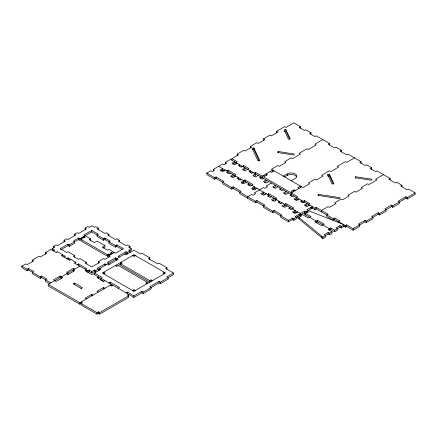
<?xml version="1.0" encoding="UTF-8"?>
<svg xmlns="http://www.w3.org/2000/svg" width="437" height="437" viewBox="0 0 437 437"><rect width="100%" height="100%" fill="white"/><g stroke="black" fill="none" stroke-linecap="round" stroke-linejoin="round"><path stroke-width="0.66" d="M45.585 253.99L45.585 252.466L50.861 249.423L56.16 252.482M278.112 151.502L277.626 152.54L293.839 155.048L294.32 154.01L278.112 151.502L278.112 152.513M318.376 194.334L317.89 195.377L339.505 198.72L339.991 197.682L318.376 194.334L318.376 195.35M355.729 176.723L355.248 177.766L371.461 180.273L371.942 179.23L355.729 176.723L355.729 178.247M53.522 247.91L53.522 246.392L56.16 244.867L57.476 245.627L65.386 241.06L64.07 240.301L64.07 241.825M64.07 240.301L66.708 238.777L68.025 239.536L75.94 234.969L74.618 234.21L74.618 235.734M74.618 234.21L77.256 232.686L78.573 233.451L86.488 228.879L85.166 228.119L85.166 229.643M85.166 228.119L87.804 226.595L89.126 227.36L91.759 225.836L94.397 227.36L95.714 226.595L98.352 228.119L98.352 229.643M49.687 283.766L45.585 281.395L45.585 279.871L46.901 279.112L41.63 276.064L40.308 276.829L28.443 269.973L27.127 270.738L21.85 267.69L21.85 266.171L25.805 263.888L27.127 264.647L33.72 260.84L32.398 260.081L32.398 261.599M32.398 260.081L38.991 256.273L40.308 257.032L46.901 253.225L45.585 252.466M52.205 250.199L52.205 248.675L54.838 247.151L53.522 246.392M53.522 250.958L54.838 250.199L52.205 248.675M114.177 252.482L107.584 256.29L81.211 241.06L81.211 238.018L82.533 238.777L79.895 240.301L78.573 239.536L69.346 244.867L68.025 244.108L60.115 248.675L66.708 252.482L68.025 251.717L74.618 255.525L74.618 257.049M122.311 249.56L116.816 246.392L115.494 247.151L108.9 243.343L108.9 241.825L110.222 241.06L104.946 238.018L103.629 238.777L91.759 231.927L79.895 238.777L78.573 238.018L73.301 241.06L74.618 241.825L74.618 243.343L69.346 246.392L68.025 245.627L60.677 249.871M103.367 248.063L104.946 247.151L104.946 245.627L102.307 247.151L107.584 250.199L108.9 249.434L115.494 253.242L123.409 248.675L116.816 244.867L115.494 245.627L104.946 239.536L103.629 240.301L97.036 236.493L97.036 234.969L98.352 234.21L91.759 230.403L83.849 234.969L90.443 238.777L90.443 240.301M21.85 266.171L27.127 269.214L28.443 268.455L33.72 271.497L32.398 272.262L32.398 273.781L40.308 278.347L41.63 277.588L50.861 282.919M56.133 252.466L57.476 251.717M98.352 228.119L97.036 228.879L104.951 233.445L106.267 232.686L108.9 234.21L108.9 235.734M83.849 238.018L85.166 237.253L83.849 236.493L83.849 238.018L82.533 237.253M90.443 238.777L89.126 239.536L94.397 242.584L97.036 241.06L104.946 245.627M237.138 155.605L237.138 154.081L243.731 150.273L245.053 151.038L251.646 147.231L250.325 146.471L250.325 147.99M250.325 146.471L256.918 142.664L258.234 143.423L264.827 139.616L263.511 138.857L263.511 140.381M263.511 138.857L270.104 135.049L271.421 135.814L278.014 132.007L276.697 131.242L276.697 132.766M276.697 131.242L284.607 126.675L285.929 127.44L293.839 122.868L300.432 126.675L300.432 128.199M307.025 212.699L307.025 211.18L308.342 211.94L307.025 212.699L304.387 211.18L295.155 216.506L296.477 217.271L296.477 218.79L293.839 220.314L292.522 219.554L288.562 221.838L280.652 217.271L280.652 215.747L281.974 214.988L274.059 210.416L272.743 211.18L256.918 202.041L255.601 202.806L239.776 193.667L239.776 192.149L241.093 191.384L233.183 186.817L231.867 187.577L216.042 178.443L214.725 179.203L206.81 174.636L206.81 173.112L210.765 170.829L212.087 171.594L214.725 170.069L213.403 169.31L213.403 170.829M213.403 169.31L222.635 163.979L223.952 164.738L226.59 163.22L225.273 162.455L225.273 163.979M225.273 162.455L230.545 159.412L303.07 201.282L304.387 200.523L309.664 203.566L308.342 204.325L308.342 205.849M231.867 160.171L231.867 158.653L238.46 154.845L237.138 154.081M64.07 257.049L65.386 256.29L57.455 251.707M66.708 258.573L68.025 257.808L75.94 262.375L74.618 263.14M108.9 234.21L107.584 234.969L115.494 239.536L116.816 238.777L119.454 240.301L119.454 241.825M74.618 255.525L73.301 256.29L78.573 259.332L79.895 258.573L86.488 262.375L86.488 263.899M221.051 170.982L222.635 170.069L222.635 168.545L219.997 170.069L222.635 171.594L225.273 170.069M232.921 164.132L234.5 163.22L234.5 161.695L231.867 163.22L234.5 164.738L237.138 163.22M69.319 260.081L70.636 259.316M300.432 126.675L299.116 127.44L304.387 130.483L305.709 129.723L310.98 132.766L310.98 134.29M206.81 173.112L214.725 177.684L216.042 176.919L223.952 181.486L222.635 182.251L222.635 183.775L231.867 189.101L233.183 188.342L255.601 201.282L256.918 200.523L264.827 205.09L263.511 205.849L263.511 207.373L272.743 212.699L274.059 211.94L288.562 220.314L292.522 218.03L293.839 218.79L312.302 208.132L312.302 206.614L307.025 209.656L309.664 211.18L342.63 224.121M226.59 170.829L227.912 170.069L235.822 174.636L234.5 175.401L234.5 176.919M227.912 171.594L226.59 172.353L229.228 173.877L230.545 173.112M75.912 262.364L74.596 263.123L87.804 270.749L89.126 269.99L91.759 271.514L94.397 269.99L95.714 270.749L115.494 259.332L116.816 260.091L116.816 258.573L126.042 253.242L127.364 254.001L127.364 252.482L126.042 251.717L118.132 256.29L119.454 257.049M241.093 167.027L243.731 165.503L249.008 168.545L245.053 170.829L242.415 169.31L245.053 167.786L245.053 169.31L243.469 170.222M77.256 264.664L78.573 263.899L86.488 268.465L85.166 269.23M119.454 240.301L118.132 241.06L126.042 245.627L127.364 244.867L130.002 246.392L130.002 247.91M60.087 276.064L53.494 279.871L56.133 281.395L62.726 277.588L60.087 276.064L60.087 277.588L61.409 278.347L61.409 276.829L79.867 266.171M74.596 269.214L73.279 268.455L66.686 272.262L68.003 273.021L68.003 274.545L74.596 270.738L73.274 269.973M231.599 177.072L233.183 176.16L233.183 174.636L230.545 176.16L233.183 177.684L235.822 176.16M81.189 303.475L97.009 312.608L98.33 311.849L99.647 312.608L128.658 295.86L127.336 295.101L128.658 294.336L128.658 297.384L99.647 314.132L98.33 313.367L97.009 314.132L81.189 304.993L81.189 301.951L82.506 302.71L79.867 304.234L48.223 285.962L48.223 284.438L60.087 277.588M86.488 262.375L85.166 263.14L91.759 266.947L99.674 262.375L98.352 261.616L98.352 263.14M310.98 132.766L309.664 133.525L314.935 136.573L316.257 135.814L329.443 143.423L329.443 144.947M81.211 239.536L107.584 254.766L108.9 254.001L110.222 254.766M111.539 252.482L110.222 253.242L111.539 254.001L111.539 252.482L112.861 253.242M98.352 261.616L103.629 258.573L104.946 259.332L110.222 256.29L108.9 255.525M239.776 179.968L241.093 179.203M251.646 173.112L252.963 172.353M254.279 173.112L255.601 172.353L297.794 196.716L293.839 198.999L296.477 200.523L299.116 198.999M130.002 246.392L128.68 247.151L131.319 248.675L131.319 250.199L127.364 252.482M249.008 185.293L249.008 183.775L247.686 184.534L250.325 186.058L252.963 184.534L245.053 179.968L241.093 182.251L243.731 183.775L246.37 182.251M255.601 173.877L252.963 175.401L255.601 176.919L258.234 175.401M95.714 270.749L95.714 272.273L94.397 271.514L91.759 273.038L89.126 271.514L87.804 272.273L87.804 270.749M241.623 183.469L245.053 181.486L284.607 204.325L284.607 205.849M254.017 176.313L255.601 175.401L255.601 172.353M106.267 264.664L104.946 263.899L97.036 268.465L98.352 269.23L98.352 270.749M115.494 257.808L107.584 262.375L108.9 263.14L108.9 264.664L118.132 259.332L115.494 257.808L115.494 259.332M131.319 248.675L128.68 250.199L130.002 250.958L130.002 252.482M81.025 288.344L82.342 287.579L74.432 283.012L73.11 283.771L81.779 288.775M322.85 139.616L314.935 144.188L316.257 144.947L308.342 149.514L307.025 148.755L299.116 153.321L300.432 154.081L292.522 158.653L291.2 157.888L284.607 161.695L285.929 162.455L279.336 166.262L278.014 165.503L271.421 169.31L303.07 187.577L309.664 183.775L308.342 183.01L314.935 179.203L316.257 179.968L322.85 176.16L321.528 175.401L329.443 170.829L330.76 171.594L338.67 167.027L337.353 166.262L345.263 161.695L346.585 162.455L354.494 157.888M94.397 274.556L94.397 273.038L100.991 269.23L99.674 268.465L99.674 269.99M264.538 176.33L267.466 174.636L266.149 173.877L266.149 175.401M274.059 170.829L271.421 172.353L270.104 171.594M263.511 178.443L262.195 179.203L259.556 177.684L260.873 176.919L260.873 178.443M133.957 254.766L102.307 273.038L133.957 291.304L165.601 273.038L133.957 254.766L133.957 256.29L132.635 255.525M116.373 266.439L122.087 263.14L120.77 262.375L120.77 265.423L149.776 282.171L149.776 280.647L120.77 263.899M133.957 256.29L135.273 255.525M329.443 143.423L328.121 144.188L334.715 147.99L336.037 147.231L341.308 150.273L341.308 151.797M252.171 189.56L254.279 188.342L254.279 186.817L251.646 188.342L254.279 189.866L256.918 188.342M264.565 182.404L266.149 181.486L266.149 179.968L263.511 181.486L266.149 183.01L268.788 181.486M271.421 183.01L266.149 186.058L267.466 186.817L264.827 188.342L263.511 187.577L254.279 192.908L255.601 193.667L252.963 195.192L251.646 194.432L247.686 196.716L247.686 198.24M283.291 176.16L287.246 173.877A5.594 3.228 0 0 1 295.155 173.877A5.594 3.228 0 0 1 295.155 178.443L291.2 180.727M104.924 280.636L103.602 281.395L97.009 277.588L98.33 276.829L98.33 278.347M284.421 177.029L287.246 175.401A5.594 3.228 0 0 1 296.608 176.848M149.776 259.332L149.776 257.808L148.46 258.573L157.691 263.899L159.008 263.14L166.923 267.706L166.923 269.23M108.9 282.93L110.222 282.171L119.454 287.502L118.132 288.262M261.927 194.585L263.511 193.667L263.511 192.149L260.873 193.667L263.511 195.192L266.149 193.667M273.797 187.73L275.381 186.817L275.381 185.293L272.743 186.817L275.381 188.342L278.014 186.817M93.054 295.101L91.737 294.336L85.144 298.143L86.46 298.903M104.924 288.245L103.602 287.486L97.009 291.293L98.33 292.053M341.308 150.273L339.991 151.038L346.585 154.845L347.901 154.081L361.088 161.695L361.088 163.22M48.223 284.438L79.867 302.71L111.517 284.438L111.517 285.962L112.833 285.203M267.466 194.432L268.788 193.667L276.697 198.24L275.381 198.999L275.381 200.523M268.788 195.192L267.466 195.951L270.104 197.475L271.421 196.716M283.291 189.866L281.974 190.625L279.336 189.101L280.652 188.342L280.652 189.866M272.48 200.676L274.059 199.758L274.059 198.24L271.421 199.758L274.059 201.282L276.697 199.758M284.345 193.82L285.929 192.908L285.929 191.384L283.291 192.908L285.929 194.432L288.562 192.908M295.155 190.625L293.839 189.866L291.2 191.384L292.522 192.149M301.748 186.817L291.2 192.908L291.2 195.951M291.2 194.432L289.884 195.192L292.522 196.716L293.839 195.951M166.923 267.706L165.601 268.465L173.516 273.038L173.516 274.556L160.33 282.171L160.33 283.695L159.008 282.93L143.189 292.069L143.189 293.588L141.867 292.828L133.957 297.395L93.054 273.781L91.737 274.545L85.144 270.738L86.46 269.973L86.46 271.497M126.042 292.828L127.364 292.069L133.957 295.876L141.867 291.304L143.189 292.069M280.652 203.566L281.974 202.806M132.635 290.545L133.957 289.786L135.273 290.545M147.143 282.171L145.821 282.93L147.143 283.695L147.143 282.171L118.132 265.423M149.776 280.647L151.098 279.888L152.415 280.647M289.884 208.897L289.884 207.373L288.562 208.132L291.2 209.656L293.839 208.132L285.929 203.566L281.974 205.849L284.607 207.373L287.246 205.849M283.029 206.761L285.929 205.09L300.432 213.464L300.432 216.506L301.754 215.747L300.432 214.988M294.893 199.911L296.477 198.999L298.127 199.949M361.088 161.695L359.771 162.455L365.042 165.503L366.364 164.738L371.636 167.786L371.636 169.31M160.33 282.171L159.008 281.412L149.776 286.738L151.098 287.502L151.098 289.021L143.189 293.588M173.516 273.038L166.923 276.839L168.24 277.604L168.24 279.123L160.33 283.695M301.748 202.041L301.748 200.523L300.432 201.282L303.07 202.806L304.387 202.041L304.387 200.523M293.577 212.852L295.155 211.94L295.155 210.416L292.522 211.94L295.155 213.464L297.794 211.94M305.441 206.002L307.025 205.09L307.025 203.566L304.387 205.09L307.025 206.614L309.664 205.09M371.636 167.786L370.319 168.545L375.591 171.594L376.913 170.829L390.099 178.443L390.099 179.968M304.387 202.041L314.935 208.132L316.257 207.373L328.121 214.223L326.805 214.988L326.805 216.506L333.398 220.314L334.715 219.554L345.263 225.645L346.585 224.88L353.178 228.688L365.042 221.838L366.364 222.597L372.952 218.79L372.952 217.271L371.636 216.506L378.229 212.699L379.545 213.464L391.415 206.614L392.732 207.373L399.325 203.566L399.325 202.041L398.009 201.282L405.918 196.716L407.24 197.475L415.15 192.908L415.15 194.432L407.24 198.999L405.918 198.24L392.732 205.849L391.415 205.09L384.822 208.897L386.139 209.656L386.139 211.18L379.545 214.988L378.229 214.223L366.364 221.078L365.042 220.314L358.449 224.121L359.771 224.88L359.771 226.404L353.178 230.212L346.585 226.404L345.263 227.164L343.619 226.213M311.641 207.755L314.935 209.656L316.257 208.897L333.398 218.79L334.715 218.03L339.991 221.078L338.67 221.838L338.67 222.854M383.506 174.636L375.591 179.203L376.913 179.968L368.997 184.534L367.681 183.775L361.088 187.577L362.404 188.342L355.811 192.149L354.494 191.384L347.901 195.192L349.218 195.951L342.63 199.758L341.308 198.999L334.715 202.806L336.037 203.566L329.443 207.373L328.121 206.614L321.528 210.416L321.528 211.94M317.579 220.314L314.94 221.838L321.534 225.645L324.167 224.121L317.579 220.314L317.579 221.838L316.257 222.602L316.257 221.078L304.387 214.223L304.387 211.18M390.099 178.443L388.777 179.203L395.37 183.01L396.692 182.251L401.964 185.293L401.964 186.817M401.964 185.293L400.647 186.058L407.24 189.866L408.557 189.101L415.15 192.908M317.579 221.838L329.443 228.688L329.443 230.212L330.76 229.452L334.715 231.736L337.353 230.212L337.353 228.688L336.037 227.928L339.991 225.645L341.308 226.404L343.946 224.88L343.946 226.404L341.308 227.928L339.991 227.164L334.715 230.212L330.76 227.928L328.121 229.452L332.082 231.736L332.082 233.26L329.443 234.778L328.121 234.019L322.85 237.062L297.794 216.506L297.794 218.03L322.85 238.586L325.489 237.062L325.489 235.543L324.167 234.778L328.121 232.495L329.443 233.26L332.082 231.736M285.88 129.543L284.077 129.822L288.42 139.185L290.223 138.906L285.88 129.543L285.88 131.067L289.682 139.256M284.077 131.346L285.88 131.067M253.93 147.99L252.127 148.269L257.917 160.75L259.72 160.472L253.93 147.99L253.93 149.514L259.168 160.805M252.127 149.793L253.93 149.514M327.772 174.636L329.569 174.358L333.912 183.72L332.115 183.999L327.772 174.636L327.772 175.652M327.772 176.16L329.569 175.882L333.371 184.07M299.116 188.342L297.794 187.577L300.432 186.058L300.432 187.577M263.511 175.401L264.827 176.16M231.867 158.653L237.138 161.695L235.822 162.455L235.822 163.979M241.317 167.153L238.46 165.503L239.776 164.738L239.776 166.262M252.083 173.369L249.008 171.594L250.325 170.829L250.325 172.353M304.387 212.699L310.98 216.506L308.342 218.03L301.754 214.223M218.68 166.262L243.731 180.727L243.731 182.251M222.067 169.742L224.328 171.047M240.274 180.252L237.138 178.443L238.46 177.684L238.46 179.203M253.902 188.123L255.601 189.101M262.948 193.345L265.204 194.651M281.149 203.85L278.014 202.041L279.336 201.282L279.336 202.806M294.778 211.721L297.04 213.027M300.432 216.506L299.116 215.747L299.116 214.223M149.776 257.808L141.867 253.242L140.55 254.001L133.957 250.199L126.042 254.766L124.725 254.001M115.494 265.423L116.816 266.182M107.584 263.899L108.9 264.664M94.397 273.038L102.307 277.604L100.991 278.364L100.991 279.882L103.815 281.515M69.723 260.31L61.409 255.514L62.726 254.749L62.726 256.273M110.195 285.203L111.517 285.962M66.681 273.781L68.003 274.545M407.24 197.475L407.24 198.999M405.918 196.716L405.918 198.24M392.732 205.849L392.732 207.373M391.415 205.09L391.415 206.614M379.545 213.464L379.545 214.988M378.229 212.699L378.229 214.223M366.364 221.078L366.364 222.597M365.042 220.314L365.042 221.838M353.178 228.688L353.178 230.212M346.585 224.88L346.585 226.404M345.263 225.645L345.263 227.164M341.308 226.404L341.308 227.928M339.991 225.645L339.991 227.164M334.715 218.03L334.715 219.554M334.715 230.212L334.715 231.736M333.398 218.79L333.398 220.314M330.76 227.928L330.76 229.452M329.569 174.358L329.569 175.882M329.443 233.26L329.443 234.778M328.121 232.495L328.121 234.019M322.85 237.062L322.85 238.586M321.534 236.302L321.534 237.826M316.257 207.373L316.257 208.897M314.935 208.132L314.935 209.656M310.98 207.373L310.98 208.897M305.709 213.464L305.709 214.988M303.07 201.282L303.07 202.806M299.116 217.271L299.116 218.795M296.477 197.475L296.477 198.999M293.839 189.866L293.839 191.384M293.839 218.79L293.839 220.314M292.522 218.03L292.522 219.554M288.562 220.314L288.562 221.838M287.246 173.877L287.246 175.401M285.929 203.566L285.929 205.09M274.059 210.416L274.059 211.94M272.743 171.594L272.743 170.069L262.195 176.16L262.195 177.684M272.743 211.18L272.743 212.699M268.788 193.667L268.788 196.716M256.918 200.523L256.918 202.041M255.601 201.282L255.601 202.806M245.053 179.968L245.053 181.486M243.731 165.503L243.731 167.027M233.183 186.817L233.183 188.342M231.867 187.577L231.867 189.101M227.912 170.069L227.912 173.112M216.042 176.919L216.042 178.443M214.725 177.684L214.725 179.203M159.008 281.412L159.008 282.93M151.098 279.888L151.098 281.412M141.867 291.304L141.867 292.828M133.957 289.786L133.957 291.304M133.957 295.876L133.957 297.395M127.364 292.069L127.364 293.588M126.042 251.717L126.042 253.242M116.816 244.867L116.816 246.392M115.494 245.627L115.494 247.151M110.222 282.171L110.222 283.695M108.9 254.001L108.9 257.049M107.584 254.766L107.584 256.29M104.946 238.018L104.946 239.536M104.946 263.899L104.946 265.423M103.629 238.777L103.629 240.301M103.602 287.486L103.602 289.01M99.647 312.608L99.647 314.132M98.33 311.849L98.33 313.367M97.009 312.608L97.009 314.132M94.397 269.99L94.397 271.514M91.759 230.403L91.759 231.927M91.759 271.514L91.759 273.038M91.737 294.336L91.737 295.86M89.126 269.99L89.126 271.514M79.895 238.777L79.895 240.301M79.867 302.71L79.867 304.234M78.573 238.018L78.573 239.536M78.573 263.899L78.573 265.423M74.432 283.012L74.432 284.536M73.279 268.455L73.274 271.497M69.346 244.867L69.346 246.392M68.025 244.108L68.025 245.627M68.025 257.808L68.025 259.332M41.63 276.064L41.63 277.588M40.308 276.829L40.308 278.347M28.443 268.455L28.443 269.973M27.127 269.214L27.127 270.738M104.946 273.038L103.629 273.797L103.629 272.273L104.946 273.038M164.285 272.273L162.963 273.038L164.285 273.797L164.285 272.273"/></g></svg>
